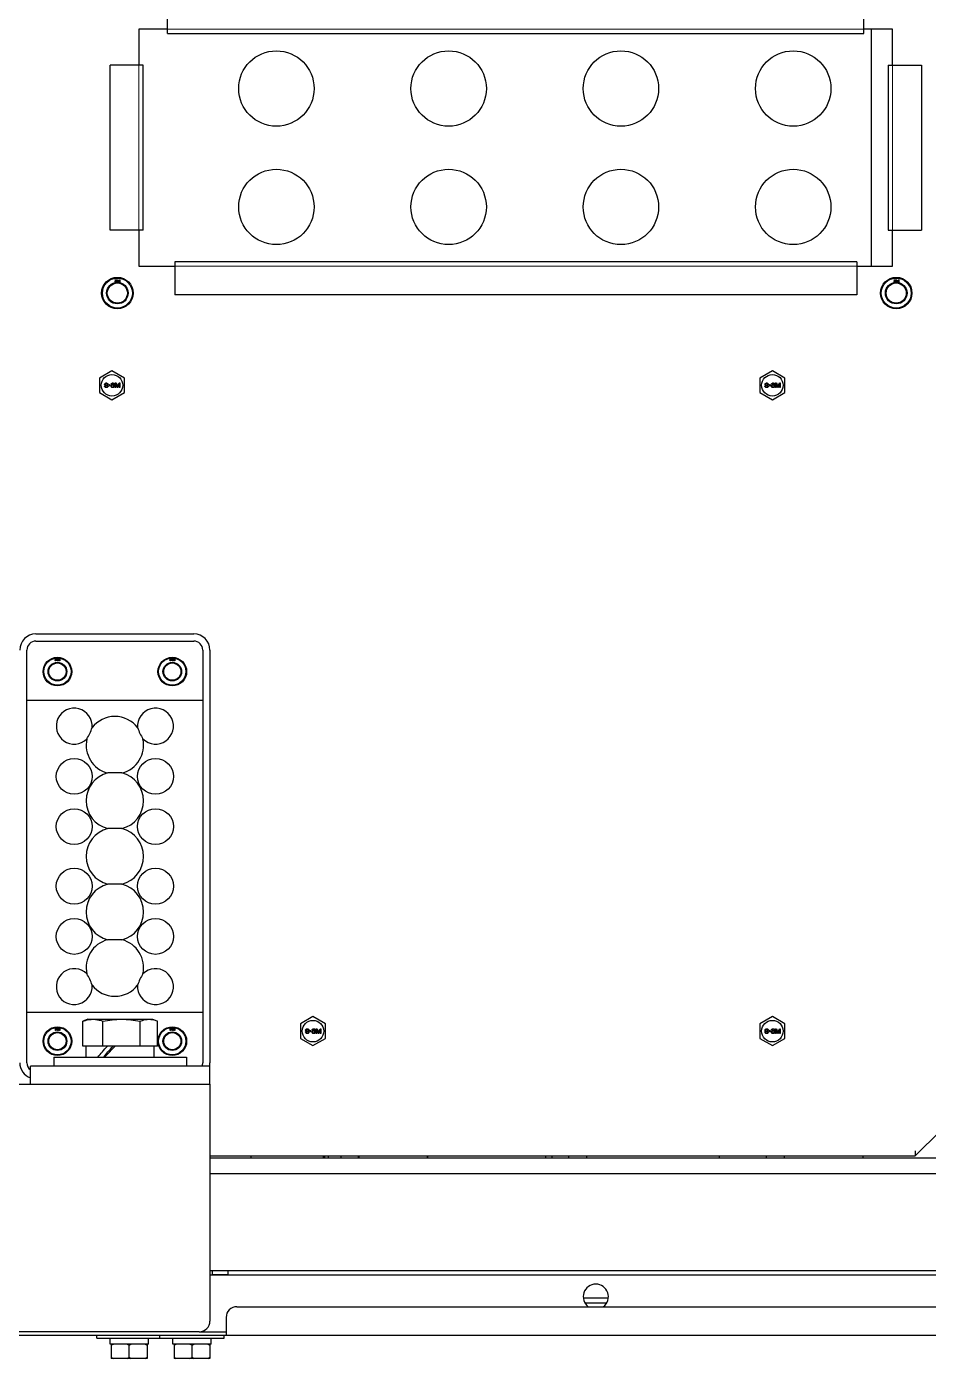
# Model space of a CAD drawing. Header units: millimetres. Extents: x 0 to 87554, y -20854 to 20404.
# Drawn here: x 7248.6 to 7499.8, y 5410.4 to 5781.5 of the extents above; entities that cross this region are included whole.
import ezdxf

# ---------------------------------------------------------------- set-up
doc = ezdxf.new("R2010")
doc.units = ezdxf.units.MM
doc.layers.get('0').update_dxf_attribs({"lineweight": 15})
for name, color, linetype in [('2401-00238-M5_0', 7, 'Continuous'), ('2401-00332-S-M12-30HM_0', 7, 'Continuous'), ('2401-00389_NFHS-M6-8_0', 7, 'Continuous'), ('2401-01144-S-M6-16HWM_0', 7, 'Continuous'), ('2403-00163_B-M4-1_0', 7, 'Continuous'), ('2403-00165_B-M5-1_0', 7, 'Continuous'), ('2404-00038-S-D12_0', 7, 'Continuous'), ('2404-00049-S-D12D37-P_0', 7, 'Continuous'), ('4209-01033_0', 7, 'Continuous'), ('4209-DBFS01_0', 7, 'Continuous'), ('4212-73674_0', 7, 'Continuous'), ('4212-KH003_041_0', 7, 'Continuous'), ('4212-L0877_0', 7, 'Continuous'), ('4215-12647_0', 7, 'Continuous'), ('4215-12648_0', 7, 'Continuous'), ('4215-12653_3_0', 7, 'Continuous'), ('4215-14324_0', 7, 'Continuous'), ('4215-17085_1_0', 7, 'Continuous'), ('4215-17085_5_0', 7, 'Continuous'), ('4502-00562-25X45X450_0', 7, 'Continuous'), ('DT-240_0', 7, 'Continuous'), ('通讯转接板0614_0', 7, 'Continuous')]:
    doc.layers.add(name, color=color, linetype=linetype)

# ---------------------------------------------------------------- blocks, each defined once
blk = doc.blocks.new('ju7888')
at = {"color": 6}
for points in [[(291.29, -1195.58), (357.29, -1195.58), (357.29, -985.58), (291.29, -985.58)], [(478.29, -1226.78), (565.29, -1226.78), (565.29, -1177.78), (478.29, -1177.78)]]:
    blk.add_lwpolyline(points, close=True, dxfattribs=at)
at = {"layer": '2401-00238-M5_0', "color": 87, "linetype": 'Continuous'}
for p, q in [((605.29, -1015.78), (605.79, -1015.78)), ((605.29, -1020.78), (605.79, -1020.78))]:
    blk.add_line(p, q, dxfattribs=at)
at = {"layer": '2401-00332-S-M12-30HM_0', "color": 87, "linetype": 'Continuous'}
for p, q in [((567.19, -1191.78), (567.61, -1190.61)), ((567.61, -1190.61), (567.7, -1190.39)), ((574.69, -1190.39), (567.7, -1190.39)), ((574.69, -1190.39), (574.69, -1191.49)), ((567.19, -1209.78), (567.19, -1191.78)), ((574.69, -1194.12), (574.69, -1197.61)), ((574.69, -1195.22), (567.7, -1195.22)), ((574.69, -1202.18), (574.69, -1206.87)), ((574.69, -1205.6), (567.7, -1205.6)), ((567.19, -1209.78), (567.61, -1210.94)), ((574.69, -1209.89), (574.69, -1211.16)), ((567.61, -1210.94), (567.7, -1211.16)), ((574.69, -1211.16), (567.7, -1211.16))]:
    blk.add_line(p, q, dxfattribs=at)
for points, knots in [([(567.19, -1192.81), (567.19, -1192.62), (567.23, -1191.87), (567.42, -1191.14), (567.61, -1190.61)], [0, 0, 0, 0, 0.246204, 1, 1, 1, 1]), ([(567.7, -1195.22), (567.62, -1195.02), (567.34, -1194.25), (567.19, -1193.42), (567.19, -1192.81)], [0, 0, 0, 0, 0.256813, 1, 1, 1, 1]), ([(567.19, -1208.38), (567.19, -1208.15), (567.24, -1207.2), (567.47, -1206.28), (567.7, -1205.6)], [0, 0, 0, 0, 0.24694, 1, 1, 1, 1]), ([(567.7, -1211.16), (567.62, -1210.93), (567.34, -1210.03), (567.19, -1209.08), (567.19, -1208.38)], [0, 0, 0, 0, 0.254804, 1, 1, 1, 1])]:
    blk.add_open_spline(points, degree=3, knots=knots, dxfattribs=at)
for points in [[(567.19, -1200.41), (567.19, -1198.67), (567.38, -1196.93), (567.7, -1195.22)], [(567.7, -1205.6), (567.38, -1203.89), (567.19, -1202.15), (567.19, -1200.41)]]:
    blk.add_open_spline(points, degree=3, dxfattribs=at)
at = {"layer": '2401-00389_NFHS-M6-8_0', "color": 87, "linetype": 'Continuous'}
for p, q in [((388.47, -1015.58), (386.45, -1019.08)), ((392.51, -1015.58), (388.47, -1015.58)), ((389.84, -1017.12), (389.84, -1016.88)), ((389.84, -1016.88), (391.14, -1016.88)), ((391.14, -1016.88), (391.14, -1017.04)), ((394.53, -1019.08), (392.51, -1015.58)), ((568.47, -1015.58), (566.45, -1019.08)), ((572.51, -1015.58), (568.47, -1015.58)), ((569.84, -1017.12), (569.84, -1016.88)), ((569.84, -1016.88), (571.14, -1016.88)), ((571.14, -1016.88), (571.14, -1017.04)), ((574.53, -1019.08), (572.51, -1015.58)), ((386.45, -1019.08), (388.47, -1022.58)), ((391, -1017.53), (389.84, -1017.12)), ((389.84, -1017.93), (391, -1017.53)), ((389.84, -1018.18), (389.84, -1017.93)), ((391.14, -1018.18), (389.84, -1018.18)), ((389.84, -1018.83), (389.87, -1018.69)), ((389.84, -1018.93), (389.84, -1018.83)), ((389.87, -1019.07), (389.84, -1018.93)), ((389.84, -1020.61), (389.87, -1020.48)), ((389.84, -1020.72), (389.84, -1020.61)), ((389.87, -1018.69), (389.95, -1018.55)), ((389.95, -1019.2), (389.87, -1019.07)), ((389.87, -1020.48), (389.95, -1020.34)), ((389.95, -1018.55), (390.06, -1018.47)), ((390.06, -1019.29), (389.95, -1019.2)), ((389.95, -1020.34), (390.03, -1020.26)), ((390, -1018.72), (389.98, -1018.8)), ((389.98, -1018.8), (389.98, -1018.96)), ((389.98, -1018.96), (390, -1019.04)), ((390, -1020.5), (389.98, -1020.61)), ((389.98, -1020.61), (389.98, -1020.72)), ((390.06, -1018.64), (390, -1018.72)), ((390, -1019.04), (390.06, -1019.12)), ((390.09, -1020.4), (390, -1020.5)), ((390.03, -1020.26), (390.17, -1020.21)), ((390.06, -1018.47), (390.2, -1018.42)), ((390.14, -1018.58), (390.06, -1018.64)), ((390.06, -1019.12), (390.14, -1019.18)), ((390.14, -1019.31), (390.06, -1019.29)), ((390.17, -1020.34), (390.09, -1020.4)), ((390.12, -1017.04), (391.14, -1017.42)), ((391.14, -1017.04), (390.12, -1017.04)), ((391.14, -1017.63), (390.12, -1018.01)), ((390.12, -1018.01), (391.14, -1018.01)), ((390.23, -1018.55), (390.14, -1018.58)), ((390.14, -1019.18), (390.14, -1019.31)), ((390.17, -1020.21), (390.25, -1020.21)), ((390.23, -1020.34), (390.17, -1020.34)), ((390.2, -1018.42), (390.39, -1018.39)), ((390.39, -1018.53), (390.23, -1018.55)), ((390.23, -1019.8), (390.23, -1019.75)), ((390.23, -1019.75), (390.42, -1019.75)), ((390.42, -1019.8), (390.23, -1019.8)), ((390.31, -1020.4), (390.23, -1020.34)), ((390.25, -1020.21), (390.36, -1020.26)), ((390.28, -1019.61), (390.31, -1019.58)), ((390.42, -1019.75), (390.28, -1019.61)), ((390.28, -1019.94), (390.42, -1019.8)), ((390.31, -1019.96), (390.28, -1019.94)), ((390.31, -1018.83), (390.34, -1018.69)), ((390.31, -1018.96), (390.31, -1018.83)), ((390.34, -1019.1), (390.31, -1018.96)), ((390.31, -1019.58), (390.47, -1019.75)), ((390.47, -1019.8), (390.31, -1019.96)), ((390.39, -1020.5), (390.31, -1020.4)), ((390.34, -1018.69), (390.45, -1018.53)), ((390.42, -1019.23), (390.34, -1019.1)), ((390.36, -1020.26), (390.45, -1020.34)), ((390.39, -1018.39), (390.59, -1018.39)), ((390.45, -1018.53), (390.39, -1018.53)), ((390.42, -1020.61), (390.39, -1020.5)), ((390.5, -1019.31), (390.42, -1019.23)), ((390.42, -1020.72), (390.42, -1020.61)), ((390.47, -1018.72), (390.45, -1018.8)), ((390.45, -1018.8), (390.45, -1018.99)), ((390.45, -1018.99), (390.47, -1019.07)), ((390.45, -1020.34), (390.47, -1020.4)), ((390.53, -1018.64), (390.47, -1018.72)), ((390.47, -1019.07), (390.53, -1019.15)), ((390.47, -1019.75), (390.64, -1019.58)), ((390.64, -1019.96), (390.47, -1019.8)), ((390.47, -1020.4), (390.5, -1020.34)), ((390.64, -1019.37), (390.5, -1019.31)), ((390.5, -1020.34), (390.59, -1020.23)), ((390.59, -1018.58), (390.53, -1018.64)), ((390.53, -1019.15), (390.59, -1019.2)), ((390.67, -1019.61), (390.53, -1019.75)), ((390.53, -1019.75), (390.72, -1019.75)), ((390.53, -1019.8), (390.67, -1019.94)), ((390.72, -1019.8), (390.53, -1019.8)), ((390.56, -1020.5), (390.53, -1020.61)), ((390.53, -1020.61), (390.53, -1020.72)), ((390.61, -1020.4), (390.56, -1020.5)), ((390.59, -1018.39), (390.78, -1018.42)), ((390.67, -1018.55), (390.59, -1018.58)), ((390.59, -1019.2), (390.67, -1019.23)), ((390.59, -1020.23), (390.72, -1020.18)), ((390.72, -1020.31), (390.61, -1020.4)), ((390.78, -1019.37), (390.64, -1019.37)), ((390.64, -1019.58), (390.67, -1019.61)), ((390.67, -1019.94), (390.64, -1019.96)), ((390.75, -1018.55), (390.67, -1018.55)), ((390.67, -1019.23), (390.75, -1019.23)), ((390.72, -1019.75), (390.72, -1019.8)), ((390.72, -1020.18), (390.81, -1020.18)), ((390.81, -1020.31), (390.72, -1020.31)), ((390.83, -1018.58), (390.75, -1018.55)), ((390.75, -1019.23), (390.83, -1019.2)), ((390.78, -1018.42), (390.92, -1018.47)), ((390.92, -1019.31), (390.78, -1019.37)), ((390.81, -1020.18), (390.94, -1020.23)), ((390.92, -1020.4), (390.81, -1020.31)), ((390.92, -1018.64), (390.83, -1018.58)), ((390.83, -1019.2), (390.92, -1019.15)), ((390.92, -1018.47), (391.03, -1018.55)), ((390.97, -1018.72), (390.92, -1018.64)), ((390.92, -1019.15), (390.97, -1019.07)), ((391.03, -1019.23), (390.92, -1019.31)), ((390.97, -1020.5), (390.92, -1020.4)), ((390.94, -1020.23), (391.03, -1020.31)), ((391, -1018.8), (390.97, -1018.72)), ((390.97, -1019.07), (391, -1018.99)), ((391, -1020.61), (390.97, -1020.5)), ((391, -1018.99), (391, -1018.8)), ((391, -1020.72), (391, -1020.61)), ((391.03, -1018.55), (391.11, -1018.69)), ((391.11, -1019.1), (391.03, -1019.23)), ((391.03, -1020.31), (391.11, -1020.45)), ((391.11, -1018.69), (391.14, -1018.83)), ((391.14, -1018.96), (391.11, -1019.1)), ((391.11, -1020.45), (391.14, -1020.59)), ((391.14, -1017.42), (391.14, -1017.63)), ((391.14, -1018.01), (391.14, -1018.18)), ((391.14, -1018.83), (391.14, -1018.96)), ((391.14, -1020.59), (391.14, -1020.75)), ((392.51, -1022.58), (394.53, -1019.08)), ((566.45, -1019.08), (568.47, -1022.58)), ((571, -1017.53), (569.84, -1017.12)), ((569.84, -1017.93), (571, -1017.53)), ((569.84, -1018.18), (569.84, -1017.93)), ((571.14, -1018.18), (569.84, -1018.18)), ((569.84, -1018.83), (569.87, -1018.69)), ((569.84, -1018.93), (569.84, -1018.83)), ((569.87, -1019.07), (569.84, -1018.93)), ((569.84, -1020.61), (569.87, -1020.48)), ((569.84, -1020.72), (569.84, -1020.61)), ((569.87, -1018.69), (569.95, -1018.55)), ((569.95, -1019.2), (569.87, -1019.07)), ((569.87, -1020.48), (569.95, -1020.34)), ((569.95, -1018.55), (570.06, -1018.47)), ((570.06, -1019.29), (569.95, -1019.2)), ((569.95, -1020.34), (570.03, -1020.26)), ((570, -1018.72), (569.98, -1018.8)), ((569.98, -1018.8), (569.98, -1018.96)), ((569.98, -1018.96), (570, -1019.04)), ((570, -1020.5), (569.98, -1020.61)), ((569.98, -1020.61), (569.98, -1020.72)), ((570.06, -1018.64), (570, -1018.72)), ((570, -1019.04), (570.06, -1019.12)), ((570.09, -1020.4), (570, -1020.5)), ((570.03, -1020.26), (570.17, -1020.21)), ((570.06, -1018.47), (570.2, -1018.42)), ((570.14, -1018.58), (570.06, -1018.64)), ((570.06, -1019.12), (570.14, -1019.18)), ((570.14, -1019.31), (570.06, -1019.29)), ((570.17, -1020.34), (570.09, -1020.4)), ((570.12, -1017.04), (571.14, -1017.42)), ((571.14, -1017.04), (570.12, -1017.04)), ((571.14, -1017.63), (570.12, -1018.01)), ((570.12, -1018.01), (571.14, -1018.01)), ((570.23, -1018.55), (570.14, -1018.58)), ((570.14, -1019.18), (570.14, -1019.31)), ((570.17, -1020.21), (570.25, -1020.21)), ((570.23, -1020.34), (570.17, -1020.34)), ((570.2, -1018.42), (570.39, -1018.39)), ((570.39, -1018.53), (570.23, -1018.55)), ((570.23, -1019.8), (570.23, -1019.75)), ((570.23, -1019.75), (570.42, -1019.75)), ((570.42, -1019.8), (570.23, -1019.8)), ((570.31, -1020.4), (570.23, -1020.34)), ((570.25, -1020.21), (570.36, -1020.26)), ((570.28, -1019.61), (570.31, -1019.58)), ((570.42, -1019.75), (570.28, -1019.61)), ((570.28, -1019.94), (570.42, -1019.8)), ((570.31, -1019.96), (570.28, -1019.94)), ((570.31, -1018.83), (570.34, -1018.69)), ((570.31, -1018.96), (570.31, -1018.83)), ((570.34, -1019.1), (570.31, -1018.96)), ((570.31, -1019.58), (570.47, -1019.75)), ((570.47, -1019.8), (570.31, -1019.96)), ((570.39, -1020.5), (570.31, -1020.4)), ((570.34, -1018.69), (570.45, -1018.53)), ((570.42, -1019.23), (570.34, -1019.1)), ((570.36, -1020.26), (570.45, -1020.34)), ((570.39, -1018.39), (570.59, -1018.39)), ((570.45, -1018.53), (570.39, -1018.53)), ((570.42, -1020.61), (570.39, -1020.5)), ((570.5, -1019.31), (570.42, -1019.23)), ((570.42, -1020.72), (570.42, -1020.61)), ((570.47, -1018.72), (570.45, -1018.8)), ((570.45, -1018.8), (570.45, -1018.99)), ((570.45, -1018.99), (570.47, -1019.07)), ((570.45, -1020.34), (570.47, -1020.4)), ((570.53, -1018.64), (570.47, -1018.72)), ((570.47, -1019.07), (570.53, -1019.15)), ((570.47, -1019.75), (570.64, -1019.58)), ((570.64, -1019.96), (570.47, -1019.8)), ((570.47, -1020.4), (570.5, -1020.34)), ((570.64, -1019.37), (570.5, -1019.31)), ((570.5, -1020.34), (570.59, -1020.23)), ((570.59, -1018.58), (570.53, -1018.64)), ((570.53, -1019.15), (570.59, -1019.2)), ((570.67, -1019.61), (570.53, -1019.75)), ((570.53, -1019.75), (570.72, -1019.75)), ((570.53, -1019.8), (570.67, -1019.94)), ((570.72, -1019.8), (570.53, -1019.8)), ((570.56, -1020.5), (570.53, -1020.61)), ((570.53, -1020.61), (570.53, -1020.72)), ((570.61, -1020.4), (570.56, -1020.5)), ((570.59, -1018.39), (570.78, -1018.42)), ((570.67, -1018.55), (570.59, -1018.58)), ((570.59, -1019.2), (570.67, -1019.23)), ((570.59, -1020.23), (570.72, -1020.18)), ((570.72, -1020.31), (570.61, -1020.4)), ((570.78, -1019.37), (570.64, -1019.37)), ((570.64, -1019.58), (570.67, -1019.61)), ((570.67, -1019.94), (570.64, -1019.96)), ((570.75, -1018.55), (570.67, -1018.55)), ((570.67, -1019.23), (570.75, -1019.23)), ((570.72, -1019.75), (570.72, -1019.8)), ((570.72, -1020.18), (570.81, -1020.18)), ((570.81, -1020.31), (570.72, -1020.31)), ((570.83, -1018.58), (570.75, -1018.55)), ((570.75, -1019.23), (570.83, -1019.2)), ((570.78, -1018.42), (570.92, -1018.47)), ((570.92, -1019.31), (570.78, -1019.37)), ((570.81, -1020.18), (570.94, -1020.23)), ((570.92, -1020.4), (570.81, -1020.31)), ((570.92, -1018.64), (570.83, -1018.58)), ((570.83, -1019.2), (570.92, -1019.15)), ((570.92, -1018.47), (571.03, -1018.55)), ((570.97, -1018.72), (570.92, -1018.64)), ((570.92, -1019.15), (570.97, -1019.07)), ((571.03, -1019.23), (570.92, -1019.31)), ((570.97, -1020.5), (570.92, -1020.4)), ((570.94, -1020.23), (571.03, -1020.31)), ((571, -1018.8), (570.97, -1018.72)), ((570.97, -1019.07), (571, -1018.99)), ((571, -1020.61), (570.97, -1020.5)), ((571, -1018.99), (571, -1018.8)), ((571, -1020.72), (571, -1020.61)), ((571.03, -1018.55), (571.11, -1018.69)), ((571.11, -1019.1), (571.03, -1019.23)), ((571.03, -1020.31), (571.11, -1020.45)), ((571.11, -1018.69), (571.14, -1018.83)), ((571.14, -1018.96), (571.11, -1019.1)), ((571.11, -1020.45), (571.14, -1020.59)), ((571.14, -1017.42), (571.14, -1017.63)), ((571.14, -1018.01), (571.14, -1018.18)), ((571.14, -1018.83), (571.14, -1018.96)), ((571.14, -1020.59), (571.14, -1020.75)), ((572.51, -1022.58), (574.53, -1019.08)), ((388.47, -1022.58), (392.51, -1022.58)), ((389.87, -1020.86), (389.84, -1020.72)), ((389.95, -1020.99), (389.87, -1020.86)), ((390.03, -1021.07), (389.95, -1020.99)), ((389.98, -1020.72), (390, -1020.83)), ((390, -1020.83), (390.09, -1020.94)), ((390.17, -1021.13), (390.03, -1021.07)), ((390.09, -1020.94), (390.17, -1020.99)), ((390.17, -1020.99), (390.23, -1020.99)), ((390.25, -1021.13), (390.17, -1021.13)), ((390.23, -1020.99), (390.31, -1020.94)), ((390.36, -1021.07), (390.25, -1021.13)), ((390.31, -1020.94), (390.39, -1020.83)), ((390.45, -1020.99), (390.36, -1021.07)), ((390.39, -1020.83), (390.42, -1020.72)), ((390.47, -1020.94), (390.45, -1020.99)), ((390.5, -1020.99), (390.47, -1020.94)), ((390.59, -1021.1), (390.5, -1020.99)), ((390.53, -1020.72), (390.56, -1020.83)), ((390.56, -1020.83), (390.61, -1020.94)), ((390.72, -1021.15), (390.59, -1021.1)), ((390.61, -1020.94), (390.72, -1021.02)), ((390.72, -1021.02), (390.81, -1021.02)), ((390.81, -1021.15), (390.72, -1021.15)), ((390.81, -1021.02), (390.92, -1020.94)), ((390.94, -1021.1), (390.81, -1021.15)), ((390.92, -1020.94), (390.97, -1020.83)), ((391.03, -1021.02), (390.94, -1021.1)), ((390.97, -1020.83), (391, -1020.72)), ((391.11, -1020.88), (391.03, -1021.02)), ((391.14, -1020.75), (391.11, -1020.88)), ((568.47, -1022.58), (572.51, -1022.58)), ((569.87, -1020.86), (569.84, -1020.72)), ((569.95, -1020.99), (569.87, -1020.86)), ((570.03, -1021.07), (569.95, -1020.99)), ((569.98, -1020.72), (570, -1020.83)), ((570, -1020.83), (570.09, -1020.94)), ((570.17, -1021.13), (570.03, -1021.07)), ((570.09, -1020.94), (570.17, -1020.99)), ((570.17, -1020.99), (570.23, -1020.99)), ((570.25, -1021.13), (570.17, -1021.13)), ((570.23, -1020.99), (570.31, -1020.94)), ((570.36, -1021.07), (570.25, -1021.13)), ((570.31, -1020.94), (570.39, -1020.83)), ((570.45, -1020.99), (570.36, -1021.07)), ((570.39, -1020.83), (570.42, -1020.72)), ((570.47, -1020.94), (570.45, -1020.99)), ((570.5, -1020.99), (570.47, -1020.94)), ((570.59, -1021.1), (570.5, -1020.99)), ((570.53, -1020.72), (570.56, -1020.83)), ((570.56, -1020.83), (570.61, -1020.94)), ((570.72, -1021.15), (570.59, -1021.1)), ((570.61, -1020.94), (570.72, -1021.02)), ((570.72, -1021.02), (570.81, -1021.02)), ((570.81, -1021.15), (570.72, -1021.15)), ((570.81, -1021.02), (570.92, -1020.94)), ((570.94, -1021.1), (570.81, -1021.15)), ((570.92, -1020.94), (570.97, -1020.83)), ((571.03, -1021.02), (570.94, -1021.1)), ((570.97, -1020.83), (571, -1020.72)), ((571.11, -1020.88), (571.03, -1021.02)), ((571.14, -1020.75), (571.11, -1020.88)), ((568.47, -1143.58), (566.45, -1147.08)), ((572.51, -1143.58), (568.47, -1143.58)), ((569.84, -1145.12), (569.84, -1144.88)), ((569.84, -1144.88), (571.14, -1144.88)), ((571, -1145.53), (569.84, -1145.12)), ((569.84, -1145.93), (571, -1145.53)), ((569.84, -1146.18), (569.84, -1145.93)), ((571.14, -1146.18), (569.84, -1146.18)), ((569.84, -1146.83), (569.87, -1146.69)), ((569.84, -1146.93), (569.84, -1146.83)), ((569.87, -1146.69), (569.95, -1146.55)), ((569.95, -1146.55), (570.06, -1146.47)), ((570, -1146.72), (569.98, -1146.8)), ((569.98, -1146.8), (569.98, -1146.96)), ((570.06, -1146.64), (570, -1146.72)), ((570.06, -1146.47), (570.2, -1146.42)), ((570.14, -1146.58), (570.06, -1146.64)), ((570.12, -1145.04), (571.14, -1145.42)), ((571.14, -1145.04), (570.12, -1145.04)), ((571.14, -1145.63), (570.12, -1146.01)), ((570.12, -1146.01), (571.14, -1146.01)), ((570.23, -1146.55), (570.14, -1146.58)), ((570.2, -1146.42), (570.39, -1146.39)), ((570.39, -1146.53), (570.23, -1146.55)), ((570.31, -1146.83), (570.34, -1146.69)), ((570.31, -1146.96), (570.31, -1146.83)), ((570.34, -1146.69), (570.45, -1146.53)), ((570.39, -1146.39), (570.59, -1146.39)), ((570.45, -1146.53), (570.39, -1146.53)), ((570.47, -1146.72), (570.45, -1146.8)), ((570.45, -1146.8), (570.45, -1146.99)), ((570.53, -1146.64), (570.47, -1146.72)), ((570.59, -1146.58), (570.53, -1146.64)), ((570.59, -1146.39), (570.78, -1146.42)), ((570.67, -1146.55), (570.59, -1146.58)), ((570.75, -1146.55), (570.67, -1146.55)), ((570.83, -1146.58), (570.75, -1146.55)), ((570.78, -1146.42), (570.92, -1146.47)), ((570.92, -1146.64), (570.83, -1146.58)), ((570.92, -1146.47), (571.03, -1146.55)), ((570.97, -1146.72), (570.92, -1146.64)), ((571, -1146.8), (570.97, -1146.72)), ((571, -1146.99), (571, -1146.8)), ((571.03, -1146.55), (571.11, -1146.69)), ((571.11, -1146.69), (571.14, -1146.83)), ((571.14, -1144.88), (571.14, -1145.04)), ((571.14, -1145.42), (571.14, -1145.63)), ((571.14, -1146.01), (571.14, -1146.18)), ((571.14, -1146.83), (571.14, -1146.96)), ((574.53, -1147.08), (572.51, -1143.58)), ((566.45, -1147.08), (568.47, -1150.58)), ((569.87, -1147.07), (569.84, -1146.93)), ((569.84, -1148.61), (569.87, -1148.48)), ((569.84, -1148.72), (569.84, -1148.61)), ((569.87, -1148.86), (569.84, -1148.72)), ((569.95, -1147.2), (569.87, -1147.07)), ((569.87, -1148.48), (569.95, -1148.34)), ((569.95, -1148.99), (569.87, -1148.86)), ((570.06, -1147.29), (569.95, -1147.2)), ((569.95, -1148.34), (570.03, -1148.26)), ((570.03, -1149.07), (569.95, -1148.99)), ((569.98, -1146.96), (570, -1147.04)), ((570, -1148.5), (569.98, -1148.61)), ((569.98, -1148.61), (569.98, -1148.72)), ((569.98, -1148.72), (570, -1148.83)), ((570, -1147.04), (570.06, -1147.12)), ((570.09, -1148.4), (570, -1148.5)), ((570, -1148.83), (570.09, -1148.94)), ((570.03, -1148.26), (570.17, -1148.21)), ((570.17, -1149.13), (570.03, -1149.07)), ((570.06, -1147.12), (570.14, -1147.18)), ((570.14, -1147.31), (570.06, -1147.29)), ((570.17, -1148.34), (570.09, -1148.4)), ((570.09, -1148.94), (570.17, -1148.99)), ((570.14, -1147.18), (570.14, -1147.31)), ((570.17, -1148.21), (570.25, -1148.21)), ((570.23, -1148.34), (570.17, -1148.34)), ((570.17, -1148.99), (570.23, -1148.99)), ((570.25, -1149.13), (570.17, -1149.13)), ((570.23, -1147.8), (570.23, -1147.75)), ((570.23, -1147.75), (570.42, -1147.75)), ((570.42, -1147.8), (570.23, -1147.8)), ((570.31, -1148.4), (570.23, -1148.34)), ((570.23, -1148.99), (570.31, -1148.94)), ((570.25, -1148.21), (570.36, -1148.26)), ((570.36, -1149.07), (570.25, -1149.13)), ((570.28, -1147.61), (570.31, -1147.58)), ((570.42, -1147.75), (570.28, -1147.61)), ((570.28, -1147.94), (570.42, -1147.8)), ((570.31, -1147.96), (570.28, -1147.94)), ((570.34, -1147.1), (570.31, -1146.96)), ((570.31, -1147.58), (570.47, -1147.75)), ((570.47, -1147.8), (570.31, -1147.96)), ((570.39, -1148.5), (570.31, -1148.4)), ((570.31, -1148.94), (570.39, -1148.83)), ((570.42, -1147.23), (570.34, -1147.1)), ((570.36, -1148.26), (570.45, -1148.34)), ((570.45, -1148.99), (570.36, -1149.07)), ((570.42, -1148.61), (570.39, -1148.5)), ((570.39, -1148.83), (570.42, -1148.72)), ((570.5, -1147.31), (570.42, -1147.23)), ((570.42, -1148.72), (570.42, -1148.61)), ((570.45, -1146.99), (570.47, -1147.07)), ((570.45, -1148.34), (570.47, -1148.4)), ((570.47, -1148.94), (570.45, -1148.99)), ((570.47, -1147.07), (570.53, -1147.15)), ((570.47, -1147.75), (570.64, -1147.58)), ((570.64, -1147.96), (570.47, -1147.8)), ((570.47, -1148.4), (570.5, -1148.34)), ((570.5, -1148.99), (570.47, -1148.94)), ((570.64, -1147.37), (570.5, -1147.31)), ((570.5, -1148.34), (570.59, -1148.23)), ((570.59, -1149.1), (570.5, -1148.99)), ((570.53, -1147.15), (570.59, -1147.2)), ((570.67, -1147.61), (570.53, -1147.75)), ((570.53, -1147.75), (570.72, -1147.75)), ((570.53, -1147.8), (570.67, -1147.94)), ((570.72, -1147.8), (570.53, -1147.8)), ((570.56, -1148.5), (570.53, -1148.61)), ((570.53, -1148.61), (570.53, -1148.72)), ((570.53, -1148.72), (570.56, -1148.83)), ((570.61, -1148.4), (570.56, -1148.5)), ((570.56, -1148.83), (570.61, -1148.94)), ((570.59, -1147.2), (570.67, -1147.23)), ((570.59, -1148.23), (570.72, -1148.18)), ((570.72, -1149.15), (570.59, -1149.1)), ((570.72, -1148.31), (570.61, -1148.4)), ((570.61, -1148.94), (570.72, -1149.02)), ((570.78, -1147.37), (570.64, -1147.37)), ((570.64, -1147.58), (570.67, -1147.61)), ((570.67, -1147.94), (570.64, -1147.96)), ((570.67, -1147.23), (570.75, -1147.23)), ((570.72, -1147.75), (570.72, -1147.8)), ((570.72, -1148.18), (570.81, -1148.18)), ((570.81, -1148.31), (570.72, -1148.31)), ((570.72, -1149.02), (570.81, -1149.02)), ((570.81, -1149.15), (570.72, -1149.15)), ((570.75, -1147.23), (570.83, -1147.2)), ((570.92, -1147.31), (570.78, -1147.37)), ((570.81, -1148.18), (570.94, -1148.23)), ((570.92, -1148.4), (570.81, -1148.31)), ((570.81, -1149.02), (570.92, -1148.94)), ((570.94, -1149.1), (570.81, -1149.15)), ((570.83, -1147.2), (570.92, -1147.15)), ((570.92, -1147.15), (570.97, -1147.07)), ((571.03, -1147.23), (570.92, -1147.31)), ((570.97, -1148.5), (570.92, -1148.4)), ((570.92, -1148.94), (570.97, -1148.83)), ((570.94, -1148.23), (571.03, -1148.31)), ((571.03, -1149.02), (570.94, -1149.1)), ((570.97, -1147.07), (571, -1146.99)), ((571, -1148.61), (570.97, -1148.5)), ((570.97, -1148.83), (571, -1148.72)), ((571, -1148.72), (571, -1148.61)), ((571.11, -1147.1), (571.03, -1147.23)), ((571.03, -1148.31), (571.11, -1148.45)), ((571.11, -1148.88), (571.03, -1149.02)), ((571.14, -1146.96), (571.11, -1147.1)), ((571.11, -1148.45), (571.14, -1148.59)), ((571.14, -1148.75), (571.11, -1148.88)), ((571.14, -1148.59), (571.14, -1148.75)), ((572.51, -1150.58), (574.53, -1147.08)), ((568.47, -1150.58), (572.51, -1150.58)), ((388.47, -1199.58), (386.45, -1203.08)), ((392.51, -1199.58), (388.47, -1199.58)), ((389.84, -1201.12), (389.84, -1200.88)), ((389.84, -1200.88), (391.14, -1200.88)), ((391, -1201.53), (389.84, -1201.12)), ((389.84, -1201.93), (391, -1201.53)), ((389.84, -1202.18), (389.84, -1201.93)), ((391.14, -1202.18), (389.84, -1202.18)), ((389.95, -1202.55), (390.06, -1202.47)), ((390.06, -1202.47), (390.2, -1202.42)), ((390.12, -1201.04), (391.14, -1201.42)), ((391.14, -1201.04), (390.12, -1201.04)), ((391.14, -1201.63), (390.12, -1202.01)), ((390.12, -1202.01), (391.14, -1202.01)), ((390.2, -1202.42), (390.39, -1202.39)), ((390.39, -1202.39), (390.59, -1202.39)), ((390.59, -1202.39), (390.78, -1202.42)), ((390.78, -1202.42), (390.92, -1202.47)), ((390.92, -1202.47), (391.03, -1202.55)), ((391.14, -1200.88), (391.14, -1201.04)), ((391.14, -1201.42), (391.14, -1201.63)), ((391.14, -1202.01), (391.14, -1202.18)), ((394.53, -1203.08), (392.51, -1199.58)), ((386.45, -1203.08), (388.47, -1206.58)), ((389.84, -1202.83), (389.87, -1202.69)), ((389.84, -1202.93), (389.84, -1202.83)), ((389.87, -1203.07), (389.84, -1202.93)), ((389.84, -1204.61), (389.87, -1204.48)), ((389.84, -1204.72), (389.84, -1204.61)), ((389.87, -1204.86), (389.84, -1204.72)), ((389.87, -1202.69), (389.95, -1202.55)), ((389.95, -1203.2), (389.87, -1203.07)), ((389.87, -1204.48), (389.95, -1204.34)), ((389.95, -1204.99), (389.87, -1204.86)), ((390.06, -1203.29), (389.95, -1203.2)), ((389.95, -1204.34), (390.03, -1204.26)), ((390.03, -1205.07), (389.95, -1204.99)), ((390, -1202.72), (389.98, -1202.8)), ((389.98, -1202.8), (389.98, -1202.96)), ((389.98, -1202.96), (390, -1203.04)), ((390, -1204.5), (389.98, -1204.61)), ((389.98, -1204.61), (389.98, -1204.72)), ((389.98, -1204.72), (390, -1204.83)), ((390.06, -1202.64), (390, -1202.72)), ((390, -1203.04), (390.06, -1203.12)), ((390.09, -1204.4), (390, -1204.5)), ((390, -1204.83), (390.09, -1204.94)), ((390.03, -1204.26), (390.17, -1204.21)), ((390.17, -1205.13), (390.03, -1205.07)), ((390.14, -1202.58), (390.06, -1202.64)), ((390.06, -1203.12), (390.14, -1203.18)), ((390.14, -1203.31), (390.06, -1203.29)), ((390.17, -1204.34), (390.09, -1204.4)), ((390.09, -1204.94), (390.17, -1204.99)), ((390.23, -1202.55), (390.14, -1202.58)), ((390.14, -1203.18), (390.14, -1203.31)), ((390.17, -1204.21), (390.25, -1204.21)), ((390.23, -1204.34), (390.17, -1204.34)), ((390.17, -1204.99), (390.23, -1204.99)), ((390.25, -1205.13), (390.17, -1205.13)), ((390.39, -1202.53), (390.23, -1202.55)), ((390.23, -1203.8), (390.23, -1203.75)), ((390.23, -1203.75), (390.42, -1203.75)), ((390.42, -1203.8), (390.23, -1203.8)), ((390.31, -1204.4), (390.23, -1204.34)), ((390.23, -1204.99), (390.31, -1204.94)), ((390.25, -1204.21), (390.36, -1204.26)), ((390.36, -1205.07), (390.25, -1205.13)), ((390.28, -1203.61), (390.31, -1203.58)), ((390.42, -1203.75), (390.28, -1203.61)), ((390.28, -1203.94), (390.42, -1203.8)), ((390.31, -1203.96), (390.28, -1203.94)), ((390.31, -1202.83), (390.34, -1202.69)), ((390.31, -1202.96), (390.31, -1202.83)), ((390.34, -1203.1), (390.31, -1202.96)), ((390.31, -1203.58), (390.47, -1203.75)), ((390.47, -1203.8), (390.31, -1203.96)), ((390.39, -1204.5), (390.31, -1204.4)), ((390.31, -1204.94), (390.39, -1204.83)), ((390.34, -1202.69), (390.45, -1202.53)), ((390.42, -1203.23), (390.34, -1203.1)), ((390.36, -1204.26), (390.45, -1204.34)), ((390.45, -1204.99), (390.36, -1205.07)), ((390.45, -1202.53), (390.39, -1202.53)), ((390.42, -1204.61), (390.39, -1204.5)), ((390.39, -1204.83), (390.42, -1204.72)), ((390.5, -1203.31), (390.42, -1203.23)), ((390.42, -1204.72), (390.42, -1204.61)), ((390.47, -1202.72), (390.45, -1202.8)), ((390.45, -1202.8), (390.45, -1202.99)), ((390.45, -1202.99), (390.47, -1203.07)), ((390.45, -1204.34), (390.47, -1204.4)), ((390.47, -1204.94), (390.45, -1204.99)), ((390.53, -1202.64), (390.47, -1202.72)), ((390.47, -1203.07), (390.53, -1203.15)), ((390.47, -1203.75), (390.64, -1203.58)), ((390.64, -1203.96), (390.47, -1203.8)), ((390.47, -1204.4), (390.5, -1204.34)), ((390.5, -1204.99), (390.47, -1204.94)), ((390.64, -1203.37), (390.5, -1203.31)), ((390.5, -1204.34), (390.59, -1204.23)), ((390.59, -1205.1), (390.5, -1204.99)), ((390.59, -1202.58), (390.53, -1202.64)), ((390.53, -1203.15), (390.59, -1203.2)), ((390.67, -1203.61), (390.53, -1203.75)), ((390.53, -1203.75), (390.72, -1203.75)), ((390.53, -1203.8), (390.67, -1203.94)), ((390.72, -1203.8), (390.53, -1203.8)), ((390.56, -1204.5), (390.53, -1204.61)), ((390.53, -1204.61), (390.53, -1204.72)), ((390.53, -1204.72), (390.56, -1204.83)), ((390.61, -1204.4), (390.56, -1204.5)), ((390.56, -1204.83), (390.61, -1204.94)), ((390.67, -1202.55), (390.59, -1202.58)), ((390.59, -1203.2), (390.67, -1203.23)), ((390.59, -1204.23), (390.72, -1204.18)), ((390.72, -1205.15), (390.59, -1205.1)), ((390.72, -1204.31), (390.61, -1204.4)), ((390.61, -1204.94), (390.72, -1205.02)), ((390.78, -1203.37), (390.64, -1203.37)), ((390.64, -1203.58), (390.67, -1203.61)), ((390.67, -1203.94), (390.64, -1203.96)), ((390.75, -1202.55), (390.67, -1202.55)), ((390.67, -1203.23), (390.75, -1203.23)), ((390.72, -1203.75), (390.72, -1203.8)), ((390.72, -1204.18), (390.81, -1204.18)), ((390.81, -1204.31), (390.72, -1204.31)), ((390.72, -1205.02), (390.81, -1205.02)), ((390.81, -1205.15), (390.72, -1205.15)), ((390.83, -1202.58), (390.75, -1202.55)), ((390.75, -1203.23), (390.83, -1203.2)), ((390.92, -1203.31), (390.78, -1203.37)), ((390.81, -1204.18), (390.94, -1204.23)), ((390.92, -1204.4), (390.81, -1204.31)), ((390.81, -1205.02), (390.92, -1204.94)), ((390.94, -1205.1), (390.81, -1205.15)), ((390.92, -1202.64), (390.83, -1202.58)), ((390.83, -1203.2), (390.92, -1203.15)), ((390.97, -1202.72), (390.92, -1202.64)), ((390.92, -1203.15), (390.97, -1203.07)), ((391.03, -1203.23), (390.92, -1203.31)), ((390.97, -1204.5), (390.92, -1204.4)), ((390.92, -1204.94), (390.97, -1204.83)), ((390.94, -1204.23), (391.03, -1204.31)), ((391.03, -1205.02), (390.94, -1205.1)), ((391, -1202.8), (390.97, -1202.72)), ((390.97, -1203.07), (391, -1202.99)), ((391, -1204.61), (390.97, -1204.5)), ((390.97, -1204.83), (391, -1204.72)), ((391, -1202.99), (391, -1202.8)), ((391, -1204.72), (391, -1204.61)), ((391.03, -1202.55), (391.11, -1202.69)), ((391.11, -1203.1), (391.03, -1203.23)), ((391.03, -1204.31), (391.11, -1204.45)), ((391.11, -1204.88), (391.03, -1205.02)), ((391.11, -1202.69), (391.14, -1202.83)), ((391.14, -1202.96), (391.11, -1203.1)), ((391.11, -1204.45), (391.14, -1204.59)), ((391.14, -1204.75), (391.11, -1204.88)), ((391.14, -1202.83), (391.14, -1202.96)), ((391.14, -1204.59), (391.14, -1204.75)), ((392.51, -1206.58), (394.53, -1203.08)), ((388.47, -1206.58), (392.51, -1206.58))]:
    blk.add_line(p, q, dxfattribs=at)
at = {"layer": '2401-01144-S-M6-16HWM_0', "color": 87, "linetype": 'Continuous'}
for p, q in [((656.09, -1171.78), (655.29, -1171.78)), ((656.09, -1189.78), (656.09, -1171.78)), ((657.69, -1175.43), (656.09, -1175.43)), ((657.69, -1175.43), (657.69, -1186.13)), ((657.69, -1175.78), (661.69, -1175.78)), ((661.69, -1175.78), (661.69, -1185.78)), ((661.39, -1180.78), (657.99, -1180.78)), ((657.69, -1186.13), (656.09, -1186.13)), ((657.69, -1185.78), (661.69, -1185.78)), ((656.09, -1189.78), (655.29, -1189.78)), ((656.09, -1207.28), (656.09, -1189.78)), ((657.69, -1192.93), (656.09, -1192.93)), ((657.69, -1192.93), (657.69, -1203.63)), ((657.69, -1193.28), (661.69, -1193.28)), ((661.69, -1193.28), (661.69, -1203.28)), ((661.39, -1198.28), (657.99, -1198.28)), ((657.69, -1203.63), (656.09, -1203.63)), ((657.69, -1203.28), (661.69, -1203.28)), ((656.09, -1207.28), (655.29, -1207.28))]:
    blk.add_line(p, q, dxfattribs=at)
for points in [[(657.69, -1176.35), (657.78, -1176.15), (657.88, -1175.96), (657.99, -1175.78)], [(661.69, -1176.35), (661.6, -1176.15), (661.5, -1175.96), (661.39, -1175.78)], [(657.99, -1180.78), (657.88, -1180.59), (657.78, -1180.4), (657.69, -1180.2)], [(661.39, -1180.78), (661.5, -1180.59), (661.6, -1180.4), (661.69, -1180.2)], [(657.69, -1181.35), (657.78, -1181.15), (657.88, -1180.96), (657.99, -1180.78)], [(661.69, -1181.35), (661.6, -1181.15), (661.5, -1180.96), (661.39, -1180.78)], [(657.99, -1185.78), (657.88, -1185.59), (657.78, -1185.4), (657.69, -1185.2)], [(661.39, -1185.78), (661.5, -1185.59), (661.6, -1185.4), (661.69, -1185.2)], [(657.69, -1193.85), (657.78, -1193.65), (657.88, -1193.46), (657.99, -1193.28)], [(661.69, -1193.85), (661.6, -1193.65), (661.5, -1193.46), (661.39, -1193.28)], [(657.99, -1198.28), (657.88, -1198.09), (657.78, -1197.9), (657.69, -1197.7)], [(657.69, -1198.85), (657.78, -1198.65), (657.88, -1198.46), (657.99, -1198.28)], [(661.39, -1198.28), (661.5, -1198.09), (661.6, -1197.9), (661.69, -1197.7)], [(661.69, -1198.85), (661.6, -1198.65), (661.5, -1198.46), (661.39, -1198.28)], [(657.99, -1203.28), (657.88, -1203.09), (657.78, -1202.9), (657.69, -1202.7)], [(661.39, -1203.28), (661.5, -1203.09), (661.6, -1202.9), (661.69, -1202.7)]]:
    blk.add_open_spline(points, degree=3, dxfattribs=at)
at = {"layer": '2403-00163_B-M4-1_0', "color": 87, "linetype": 'Continuous'}
for p, q in [((466.59, -1185.71), (466.59, -1185.58)), ((466.59, -1185.58), (467.29, -1185.58)), ((467.21, -1185.93), (466.59, -1185.71)), ((466.59, -1186.14), (467.21, -1185.93)), ((466.59, -1186.28), (466.59, -1186.14)), ((467.29, -1186.28), (466.59, -1186.28)), ((466.59, -1186.74), (466.99, -1186.39)), ((466.59, -1186.83), (466.59, -1186.74)), ((466.99, -1186.83), (466.59, -1186.83)), ((466.99, -1186.49), (466.71, -1186.74)), ((466.71, -1186.74), (466.99, -1186.74)), ((466.74, -1185.66), (467.29, -1185.87)), ((467.29, -1185.66), (466.74, -1185.66)), ((467.29, -1185.98), (466.74, -1186.19)), ((466.74, -1186.19), (467.29, -1186.19)), ((466.99, -1186.39), (467.08, -1186.39)), ((466.99, -1186.74), (466.99, -1186.49)), ((466.99, -1186.98), (466.99, -1186.83)), ((467.08, -1186.98), (466.99, -1186.98)), ((467.08, -1186.39), (467.08, -1186.74)), ((467.08, -1186.74), (467.29, -1186.74)), ((467.08, -1186.83), (467.08, -1186.98)), ((467.29, -1186.83), (467.08, -1186.83)), ((467.29, -1185.58), (467.29, -1185.66)), ((467.29, -1185.87), (467.29, -1185.98)), ((467.29, -1186.19), (467.29, -1186.28)), ((467.29, -1186.74), (467.29, -1186.83)), ((569.59, -1185.71), (569.59, -1185.58)), ((569.59, -1185.58), (570.29, -1185.58)), ((570.21, -1185.93), (569.59, -1185.71)), ((569.59, -1186.14), (570.21, -1185.93)), ((569.59, -1186.28), (569.59, -1186.14)), ((570.29, -1186.28), (569.59, -1186.28)), ((569.59, -1186.74), (569.99, -1186.39)), ((569.59, -1186.83), (569.59, -1186.74)), ((569.99, -1186.83), (569.59, -1186.83)), ((569.99, -1186.49), (569.71, -1186.74)), ((569.71, -1186.74), (569.99, -1186.74)), ((569.74, -1185.66), (570.29, -1185.87)), ((570.29, -1185.66), (569.74, -1185.66)), ((570.29, -1185.98), (569.74, -1186.19)), ((569.74, -1186.19), (570.29, -1186.19)), ((569.99, -1186.39), (570.08, -1186.39)), ((569.99, -1186.74), (569.99, -1186.49)), ((569.99, -1186.98), (569.99, -1186.83)), ((570.08, -1186.98), (569.99, -1186.98)), ((570.08, -1186.39), (570.08, -1186.74)), ((570.08, -1186.74), (570.29, -1186.74)), ((570.08, -1186.83), (570.08, -1186.98)), ((570.29, -1186.83), (570.08, -1186.83)), ((570.29, -1185.58), (570.29, -1185.66)), ((570.29, -1185.87), (570.29, -1185.98)), ((570.29, -1186.19), (570.29, -1186.28)), ((570.29, -1186.74), (570.29, -1186.83)), ((466.59, -1217.71), (466.59, -1217.58)), ((466.59, -1217.58), (467.29, -1217.58)), ((467.21, -1217.93), (466.59, -1217.71)), ((466.59, -1218.14), (467.21, -1217.93)), ((466.59, -1218.28), (466.59, -1218.14)), ((467.29, -1218.28), (466.59, -1218.28)), ((466.59, -1218.74), (466.99, -1218.39)), ((466.59, -1218.83), (466.59, -1218.74)), ((466.99, -1218.83), (466.59, -1218.83)), ((466.99, -1218.49), (466.71, -1218.74)), ((466.71, -1218.74), (466.99, -1218.74)), ((466.74, -1217.66), (467.29, -1217.87)), ((467.29, -1217.66), (466.74, -1217.66)), ((467.29, -1217.98), (466.74, -1218.19)), ((466.74, -1218.19), (467.29, -1218.19)), ((466.99, -1218.39), (467.08, -1218.39)), ((466.99, -1218.74), (466.99, -1218.49)), ((466.99, -1218.98), (466.99, -1218.83)), ((467.08, -1218.98), (466.99, -1218.98)), ((467.08, -1218.39), (467.08, -1218.74)), ((467.08, -1218.74), (467.29, -1218.74)), ((467.08, -1218.83), (467.08, -1218.98)), ((467.29, -1218.83), (467.08, -1218.83)), ((467.29, -1217.58), (467.29, -1217.66)), ((467.29, -1217.87), (467.29, -1217.98)), ((467.29, -1218.19), (467.29, -1218.28)), ((467.29, -1218.74), (467.29, -1218.83)), ((569.59, -1217.71), (569.59, -1217.58)), ((569.59, -1217.58), (570.29, -1217.58)), ((570.21, -1217.93), (569.59, -1217.71)), ((569.59, -1218.14), (570.21, -1217.93)), ((569.59, -1218.28), (569.59, -1218.14)), ((570.29, -1218.28), (569.59, -1218.28)), ((569.59, -1218.74), (569.99, -1218.39)), ((569.59, -1218.83), (569.59, -1218.74)), ((569.99, -1218.83), (569.59, -1218.83)), ((569.99, -1218.49), (569.71, -1218.74)), ((569.71, -1218.74), (569.99, -1218.74)), ((569.74, -1217.66), (570.29, -1217.87)), ((570.29, -1217.66), (569.74, -1217.66)), ((570.29, -1217.98), (569.74, -1218.19)), ((569.74, -1218.19), (570.29, -1218.19)), ((569.99, -1218.39), (570.08, -1218.39)), ((569.99, -1218.74), (569.99, -1218.49)), ((569.99, -1218.98), (569.99, -1218.83)), ((570.08, -1218.98), (569.99, -1218.98)), ((570.08, -1218.39), (570.08, -1218.74)), ((570.08, -1218.74), (570.29, -1218.74)), ((570.08, -1218.83), (570.08, -1218.98)), ((570.29, -1218.83), (570.08, -1218.83)), ((570.29, -1217.58), (570.29, -1217.66)), ((570.29, -1217.87), (570.29, -1217.98)), ((570.29, -1218.19), (570.29, -1218.28)), ((570.29, -1218.74), (570.29, -1218.83))]:
    blk.add_line(p, q, dxfattribs=at)
for centre, radius in [((470.29, -1186.28), 4), ((470.29, -1186.28), 3.8), ((470.29, -1186.28), 2.6), ((470.29, -1186.28), 2.4), ((573.29, -1186.28), 4), ((573.29, -1186.28), 3.8), ((573.29, -1186.28), 2.6), ((573.29, -1186.28), 2.4), ((470.29, -1218.28), 4), ((470.29, -1218.28), 3.8), ((470.29, -1218.28), 2.6), ((470.29, -1218.28), 2.4), ((573.29, -1218.28), 4), ((573.29, -1218.28), 3.8), ((573.29, -1218.28), 2.6), ((573.29, -1218.28), 2.4)]:
    blk.add_circle(centre, radius, dxfattribs=at)
at = {"layer": '2403-00165_B-M5-1_0', "color": 87, "linetype": 'Continuous'}
for p, q in [((361.09, -984.01), (361.09, -983.88)), ((361.09, -983.88), (361.79, -983.88)), ((361.71, -984.23), (361.09, -984.01)), ((361.09, -984.44), (361.71, -984.23)), ((361.09, -984.58), (361.09, -984.44)), ((361.78, -984.58), (361.09, -984.58)), ((361.09, -985.19), (361.09, -984.69)), ((361.09, -984.69), (361.48, -984.69)), ((361.16, -985.19), (361.09, -985.19)), ((361.16, -984.76), (361.16, -985.19)), ((361.4, -984.76), (361.16, -984.76)), ((361.24, -983.96), (361.79, -984.17)), ((361.79, -983.96), (361.24, -983.96)), ((361.79, -984.28), (361.24, -984.49)), ((361.24, -984.49), (361.78, -984.49)), ((361.34, -984.91), (361.36, -984.84)), ((361.34, -985), (361.34, -984.91)), ((361.36, -985.07), (361.34, -985)), ((361.36, -984.84), (361.4, -984.76)), ((361.4, -985.14), (361.36, -985.07)), ((361.46, -985.19), (361.4, -985.14)), ((361.43, -984.85), (361.42, -984.91)), ((361.42, -984.91), (361.42, -985)), ((361.42, -985), (361.43, -985.06)), ((361.48, -984.79), (361.43, -984.85)), ((361.43, -985.06), (361.46, -985.1)), ((361.46, -985.1), (361.51, -985.13)), ((361.54, -985.22), (361.46, -985.19)), ((361.48, -984.69), (361.48, -984.79)), ((361.51, -985.13), (361.55, -985.14)), ((361.59, -985.22), (361.54, -985.22)), ((361.55, -985.14), (361.58, -985.14)), ((361.58, -985.14), (361.62, -985.13)), ((361.67, -985.19), (361.59, -985.22)), ((361.61, -984.69), (361.67, -984.72)), ((361.61, -984.78), (361.61, -984.69)), ((361.67, -984.81), (361.61, -984.78)), ((361.62, -985.13), (361.67, -985.1)), ((361.67, -984.72), (361.73, -984.76)), ((361.7, -984.85), (361.67, -984.81)), ((361.67, -985.1), (361.7, -985.06)), ((361.73, -985.14), (361.67, -985.19)), ((361.71, -984.91), (361.7, -984.85)), ((361.7, -985.06), (361.71, -985)), ((361.71, -985), (361.71, -984.91)), ((361.73, -984.76), (361.77, -984.84)), ((361.77, -985.07), (361.73, -985.14)), ((361.77, -984.84), (361.79, -984.91)), ((361.79, -985), (361.77, -985.07)), ((361.79, -983.88), (361.79, -983.96)), ((361.79, -984.17), (361.79, -984.28)), ((361.79, -984.91), (361.79, -985)), ((361.09, -1201.01), (361.09, -1200.88)), ((361.09, -1200.88), (361.79, -1200.88)), ((361.71, -1201.23), (361.09, -1201.01)), ((361.09, -1201.44), (361.71, -1201.23)), ((361.09, -1201.58), (361.09, -1201.44)), ((361.78, -1201.58), (361.09, -1201.58)), ((361.09, -1202.19), (361.09, -1201.69)), ((361.09, -1201.69), (361.48, -1201.69)), ((361.16, -1202.19), (361.09, -1202.19)), ((361.16, -1201.76), (361.16, -1202.19)), ((361.4, -1201.76), (361.16, -1201.76)), ((361.24, -1200.96), (361.79, -1201.17)), ((361.79, -1200.96), (361.24, -1200.96)), ((361.79, -1201.28), (361.24, -1201.49)), ((361.24, -1201.49), (361.78, -1201.49)), ((361.34, -1201.91), (361.36, -1201.84)), ((361.34, -1202), (361.34, -1201.91)), ((361.36, -1202.07), (361.34, -1202)), ((361.36, -1201.84), (361.4, -1201.76)), ((361.4, -1202.14), (361.36, -1202.07)), ((361.46, -1202.19), (361.4, -1202.14)), ((361.43, -1201.85), (361.42, -1201.91)), ((361.42, -1201.91), (361.42, -1202)), ((361.42, -1202), (361.43, -1202.06)), ((361.48, -1201.79), (361.43, -1201.85)), ((361.43, -1202.06), (361.46, -1202.1)), ((361.46, -1202.1), (361.51, -1202.13)), ((361.54, -1202.22), (361.46, -1202.19)), ((361.48, -1201.69), (361.48, -1201.79)), ((361.51, -1202.13), (361.55, -1202.14)), ((361.59, -1202.22), (361.54, -1202.22)), ((361.55, -1202.14), (361.58, -1202.14)), ((361.58, -1202.14), (361.62, -1202.13)), ((361.67, -1202.19), (361.59, -1202.22)), ((361.61, -1201.69), (361.67, -1201.72)), ((361.61, -1201.78), (361.61, -1201.69)), ((361.67, -1201.81), (361.61, -1201.78)), ((361.62, -1202.13), (361.67, -1202.1)), ((361.67, -1201.72), (361.73, -1201.76)), ((361.7, -1201.85), (361.67, -1201.81)), ((361.67, -1202.1), (361.7, -1202.06)), ((361.73, -1202.14), (361.67, -1202.19)), ((361.71, -1201.91), (361.7, -1201.85)), ((361.7, -1202.06), (361.71, -1202)), ((361.71, -1202), (361.71, -1201.91)), ((361.73, -1201.76), (361.77, -1201.84)), ((361.77, -1202.07), (361.73, -1202.14)), ((361.77, -1201.84), (361.79, -1201.91)), ((361.79, -1202), (361.77, -1202.07)), ((361.79, -1200.88), (361.79, -1200.96)), ((361.79, -1201.17), (361.79, -1201.28)), ((361.79, -1201.91), (361.79, -1202))]:
    blk.add_line(p, q, dxfattribs=at)
for centre, radius in [((364.79, -984.58), 4.38), ((364.79, -984.58), 4.17), ((364.79, -984.58), 3.01), ((364.79, -984.58), 2.81), ((364.79, -1201.58), 4.38), ((364.79, -1201.58), 4.17), ((364.79, -1201.58), 3.01), ((364.79, -1201.58), 2.81)]:
    blk.add_circle(centre, radius, dxfattribs=at)
at = {"layer": '2404-00038-S-D12_0', "color": 87, "linetype": 'Continuous'}
for p, q in [((577.79, -1191.33), (574.69, -1191.33)), ((574.69, -1191.49), (574.69, -1194.12)), ((574.69, -1197.61), (574.69, -1202.18)), ((574.69, -1206.78), (574.69, -1209.89)), ((577.79, -1210.23), (574.69, -1210.23))]:
    blk.add_line(p, q, dxfattribs=at)
at = {"layer": '2404-00038-S-D12_0', "color": 87, "linetype": 'Continuous', "extrusion": (0, 0, -1)}
for centre, major_axis, start_param, end_param in [((577.79, -1200.78), (9.18, -9.18), 1.329163, 1.663394), ((575.58, -1200.78), (5.92, -5.92), 0.959107, 1.476222), ((575.58, -1200.78), (9.18, -9.18), 1.093532, 1.42389)]:
    blk.add_ellipse(centre, major_axis=major_axis, ratio=0.246448, start_param=start_param, end_param=end_param, dxfattribs=at)
at = {"layer": '2404-00049-S-D12D37-P_0', "color": 87, "linetype": 'Continuous'}
for p, q in [((577.79, -1219.28), (577.79, -1182.28)), ((577.79, -1182.28), (580.29, -1182.28)), ((577.79, -1219.28), (580.29, -1219.28))]:
    blk.add_line(p, q, dxfattribs=at)
at = {"layer": '4209-01033_0', "color": 87, "linetype": 'Continuous'}
for p, q in [((464.29, -1175.78), (579.29, -1175.78)), ((464.29, -1177.78), (579.29, -1177.78)), ((459.79, -1224.28), (459.79, -1180.28)), ((461.79, -1224.28), (461.79, -1180.28)), ((498.54, -1200.29), (498.54, -1204.26)), ((514.04, -1200.29), (514.04, -1204.26)), ((529.54, -1200.29), (529.54, -1204.26)), ((545.04, -1200.29), (545.04, -1204.26)), ((579.29, -1226.78), (464.29, -1226.78))]:
    blk.add_line(p, q, dxfattribs=at)
for centre in [(499.49, -1190.95), (513.49, -1190.95), (530.09, -1190.95), (544.09, -1190.95), (499.49, -1213.6), (513.49, -1213.6), (530.09, -1213.6), (544.09, -1213.6)]:
    blk.add_circle(centre, 5, dxfattribs=at)
for centre, radius, start, end in [((464.29, -1180.28), 4.5, 90, 180), ((579.29, -1180.28), 4.5, 77.3566, 90), ((464.29, -1180.28), 2.5, 90, 180), ((579.29, -1180.28), 2.5, 66.208, 90), ((485.49, -1190.95), 5, 315.3566, 274.7885), ((558.09, -1190.95), 5, 265.2115, 224.6434), ((481.23, -1181.85), 14.84, 288.364, 301.7811), ((490.79, -1202.28), 8, 14.3613, 102.559), ((506.29, -1202.28), 8, 14.3613, 165.6387), ((521.79, -1202.28), 8, 14.3613, 165.6387), ((537.29, -1202.28), 8, 14.3613, 165.6387), ((552.79, -1202.28), 8, 77.441, 165.6387), ((562.34, -1181.85), 14.84, 238.2188, 251.636), ((490.79, -1202.28), 8, 127.5861, 232.4139), ((552.79, -1202.28), 8, 307.5861, 52.4139), ((490.79, -1202.28), 8, 257.441, 345.6387), ((506.29, -1202.28), 8, 194.3613, 345.6387), ((521.79, -1202.28), 8, 194.3613, 345.6387), ((537.29, -1202.28), 8, 194.3613, 345.6387), ((552.79, -1202.28), 8, 194.3613, 282.559), ((485.49, -1213.6), 5, 85.2115, 44.6434), ((481.23, -1222.7), 14.84, 58.2189, 71.636), ((558.09, -1213.6), 5, 135.3566, 94.7885), ((562.34, -1222.7), 14.84, 108.364, 121.7811), ((464.29, -1224.28), 4.5, 180, 270), ((464.29, -1224.28), 2.5, 180, 270), ((579.29, -1224.28), 4.5, 270, 340.3948), ((579.29, -1224.28), 2.5, 270, 322.7588)]:
    blk.add_arc(centre, radius, start, end, dxfattribs=at)
at = {"layer": '4209-DBFS01_0', "color": 87, "linetype": 'Continuous'}
blk.add_line((291.29, -991.58), (357.29, -991.58), dxfattribs=at)
at = {"layer": '4212-73674_0', "color": 87, "linetype": 'Continuous'}
blk.add_line((638.49, -1175.08), (637.29, -1175.08), dxfattribs=at)
at = {"layer": '4212-KH003_041_0', "color": 87, "linetype": 'Continuous'}
for p, q in [((605.79, -1175.78), (605.79, -723.28)), ((646.29, -1065.28), (646.29, -1071.28))]:
    blk.add_line(p, q, dxfattribs=at)
at = {"layer": '4212-L0877_0', "color": 87, "linetype": 'Continuous'}
for p, q in [((610.29, -723.28), (610.29, -1175.78)), ((637.29, -723.28), (637.29, -1175.78)), ((644.79, -1071.75), (644.79, -1064.8)), ((637.29, -1170.78), (638.29, -1170.78)), ((638.29, -1175.08), (638.29, -1170.78))]:
    blk.add_line(p, q, dxfattribs=at)
at = {"layer": '4215-12647_0', "color": 87, "linetype": 'Continuous'}
for p, q in [((655.29, -30.28), (655.29, -1306.28)), ((647.29, -1168.28), (647.29, -733.78)), ((650.29, -1171.28), (655.29, -1171.28)), ((654.29, -1178.78), (654.29, -1171.28))]:
    blk.add_line(p, q, dxfattribs=at)
blk.add_arc((650.29, -1168.28), 3, 180, 270, dxfattribs=at)
at = {"layer": '4215-12648_0', "color": 87, "linetype": 'Continuous'}
for p, q in [((605.29, -979.28), (598.29, -972.28)), ((301.29, -986.78), (301.29, -977.58)), ((301.29, -977.58), (347.29, -977.58)), ((347.29, -986.78), (347.29, -977.58)), ((603.89, -979.28), (605.29, -979.28)), ((605.29, -1175.78), (605.29, -979.28)), ((291.29, -985.58), (291.29, -993.58)), ((301.29, -985.58), (291.29, -985.58)), ((301.29, -986.78), (347.29, -986.78)), ((357.29, -985.58), (347.29, -985.58)), ((357.29, -995.58), (357.29, -985.58)), ((292.49, -993.58), (283.29, -993.58)), ((292.49, -1187.58), (292.49, -993.58)), ((356.09, -995.58), (356.09, -1185.58)), ((356.09, -995.58), (365.29, -995.58)), ((365.29, -995.58), (365.29, -1185.58)), ((478.29, -1226.78), (478.29, -1177.78)), ((565.29, -1177.78), (565.29, -1226.78)), ((292.49, -1187.58), (283.29, -1187.58)), ((291.29, -1187.58), (291.29, -1195.58)), ((356.09, -1185.58), (365.29, -1185.58)), ((357.29, -1195.58), (357.29, -1185.58)), ((301.29, -1194.38), (301.29, -1203.58)), ((347.29, -1194.38), (301.29, -1194.38)), ((347.29, -1194.38), (347.29, -1203.58)), ((291.29, -1195.58), (301.29, -1195.58)), ((347.29, -1195.58), (357.29, -1195.58)), ((347.29, -1203.58), (301.29, -1203.58))]:
    blk.add_line(p, q, dxfattribs=at)
for centre in [(390.49, -1019.08), (570.49, -1019.08), (570.49, -1147.08), (390.49, -1203.08)]:
    blk.add_circle(centre, 3, dxfattribs=at)
at = {"layer": '4215-12653_3_0', "color": 87, "linetype": 'Continuous'}
blk.add_line((638.49, -723.28), (638.49, -1175.78), dxfattribs=at)
blk.add_arc((644.49, -1068.28), 3.5, 36.7569, 323.2431, dxfattribs=at)
at = {"layer": '4215-14324_0', "color": 87, "linetype": 'Continuous'}
for p, q in [((605.79, -993.78), (605.29, -993.78)), ((605.79, -1033.78), (605.29, -1033.78))]:
    blk.add_line(p, q, dxfattribs=at)
at = {"layer": '4215-17085_1_0', "color": 87, "linetype": 'Continuous'}
for p, q in [((585.29, -1295.78), (585.29, -1175.78)), ((585.29, -1175.78), (651.29, -1175.78)), ((654.29, -1178.78), (654.29, -1292.78))]:
    blk.add_line(p, q, dxfattribs=at)
blk.add_arc((651.29, -1178.78), 3, 0, 90, dxfattribs=at)
at = {"layer": '4215-17085_5_0', "color": 87, "linetype": 'Continuous'}
for p, q in [((580.29, -1175.78), (580.29, -1225.78)), ((585.29, -1175.78), (580.29, -1175.78)), ((585.29, -1225.78), (580.29, -1225.78))]:
    blk.add_line(p, q, dxfattribs=at)
at = {"layer": '4502-00562-25X45X450_0', "color": 87, "linetype": 'Continuous'}
blk.add_line((605.79, -1164.28), (605.29, -1164.28), dxfattribs=at)
at = {"layer": 'DT-240_0', "color": 87, "linetype": 'Continuous'}
for centre in [(307.79, -1013.28), (340.79, -1013.28), (307.79, -1061.28), (340.79, -1061.28), (307.79, -1109.28), (340.79, -1109.28), (307.79, -1157.28), (340.79, -1157.28)]:
    blk.add_circle(centre, 10.5, dxfattribs=at)
at = {"layer": '通讯转接板0614_0', "color": 87, "linetype": 'Continuous'}
for p, q in [((605.29, -1070.83), (605.79, -1070.83)), ((605.29, -1075.88), (605.79, -1075.88)), ((605.29, -1080.53), (605.79, -1080.53)), ((605.79, -1082.23), (605.29, -1082.23)), ((605.29, -1115.18), (605.79, -1115.18)), ((605.29, -1115.28), (605.79, -1115.28)), ((605.29, -1134.28), (605.79, -1134.28)), ((605.79, -1134.38), (605.29, -1134.38)), ((605.29, -1139.28), (605.79, -1139.28)), ((605.29, -1142.88), (605.79, -1142.88)), ((605.29, -1143.88), (605.79, -1143.88)), ((605.29, -1144.28), (605.79, -1144.28))]:
    blk.add_line(p, q, dxfattribs=at)

msp = doc.modelspace()

# ---------------------------------------------------------------- block references
at = {"rotation": 270}
msp.add_blockref('ju7888', (8475.412, 6072.046), dxfattribs=at)

doc.saveas('drawing.dxf')
